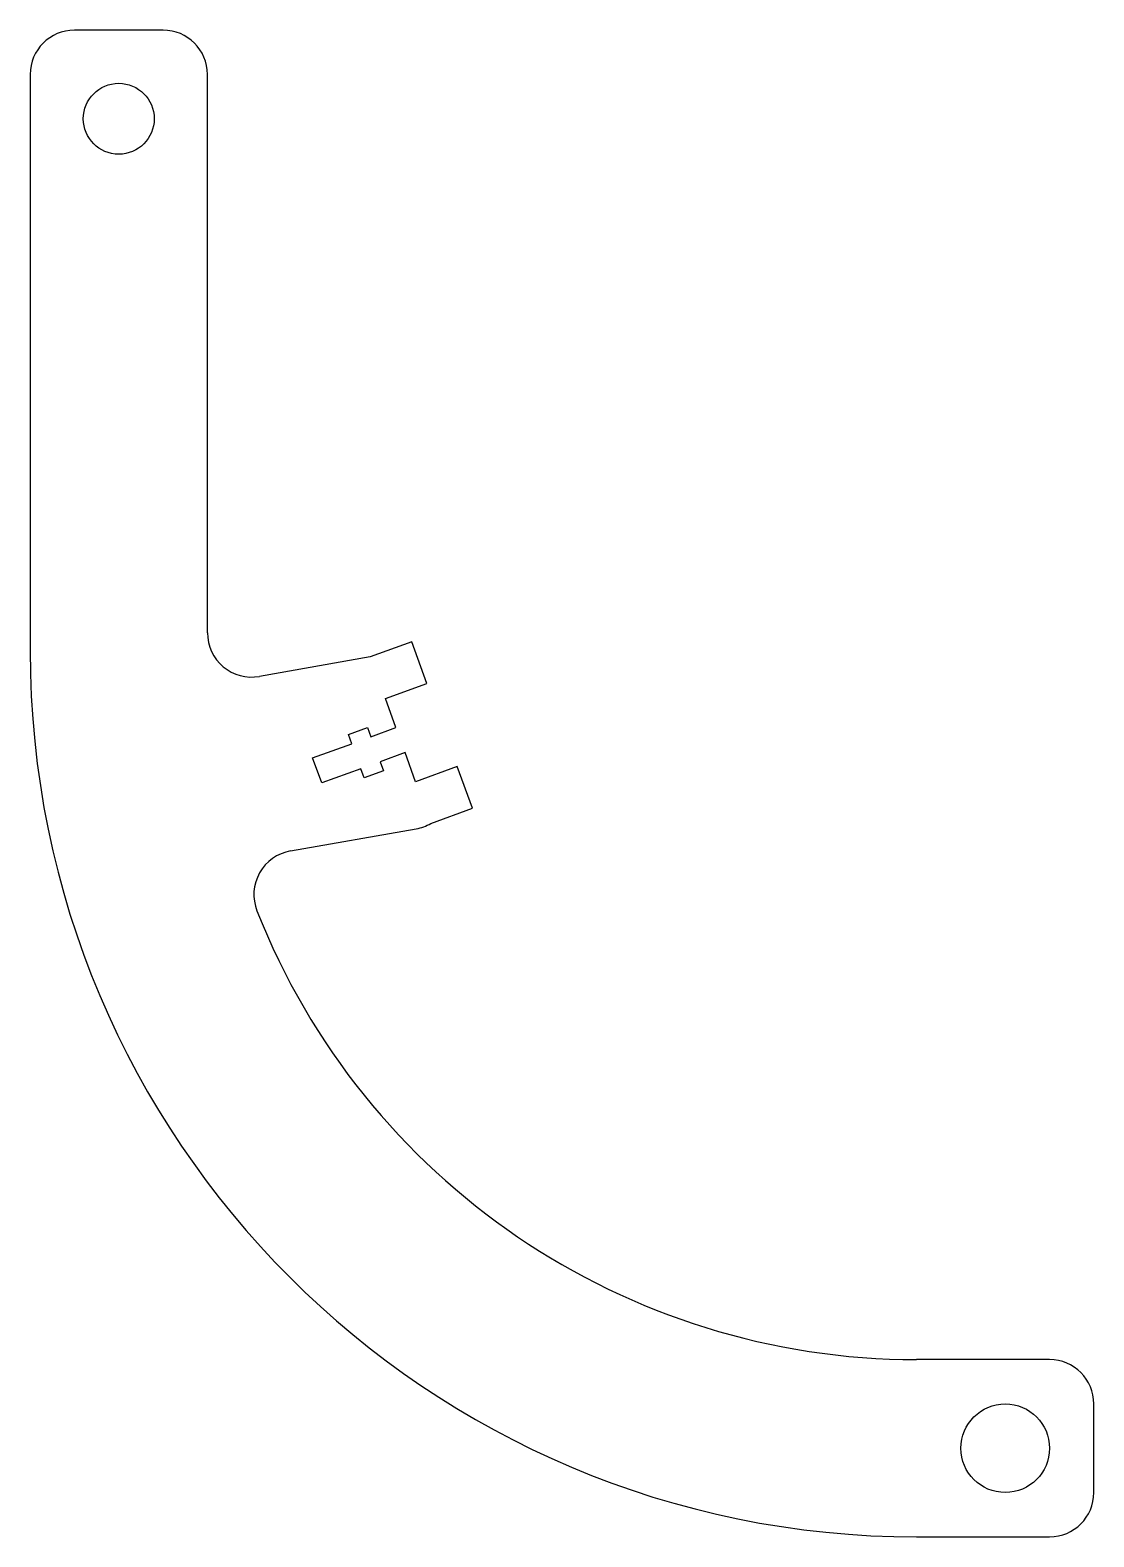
# Model space of a CAD drawing. Header units: millimetres. Extents: x -110 to 10, y -10 to 160.
import ezdxf

# ---------------------------------------------------------------- set-up
doc = ezdxf.new("R2010")
doc.units = ezdxf.units.MM

msp = doc.modelspace()

# ---------------------------------------------------------------- linework, layer by layer
at = {"color": 7, "linetype": 'Continuous', "lineweight": 25}
for p, q in [((-95, 160), (-105, 160)), ((-110, 155), (-110, 90)), ((-90, 92.01), (-90, 155)), ((-66.94, 91), (-71.64, 89.29)), ((-65.23, 86.3), (-66.94, 91)), ((-71.64, 89.29), (-84.13, 87.08)), ((-69.93, 84.59), (-65.23, 86.3)), ((-68.73, 81.3), (-69.93, 84.59)), ((-74.09, 80.52), (-71.93, 81.31)), ((-73.71, 79.49), (-74.09, 80.52)), ((-71.93, 81.31), (-71.55, 80.27)), ((-71.55, 80.27), (-68.73, 81.3)), ((-78.13, 77.88), (-73.71, 79.49)), ((-67.71, 78.48), (-70.53, 77.45)), ((-66.51, 75.19), (-67.71, 78.48)), ((-77.1, 75.06), (-78.13, 77.88)), ((-72.69, 76.67), (-77.1, 75.06)), ((-72.31, 75.63), (-72.69, 76.67)), ((-70.53, 77.45), (-70.15, 76.42)), ((-61.81, 76.9), (-66.51, 75.19)), ((-60.1, 72.2), (-61.81, 76.9)), ((-70.15, 76.42), (-72.31, 75.63)), ((-64.8, 70.49), (-60.1, 72.2)), ((-80.63, 67.39), (-66.44, 69.89)), ((5, 10), (-10, 10)), ((10, -5), (10, 5)), ((-10, -10), (5, -10))]:
    msp.add_line(p, q, dxfattribs=at)
for centre, radius in [((-100, 150), 4), ((0, 0), 5)]:
    msp.add_circle(centre, radius, dxfattribs=at)
for centre, radius, start, end in [((-105, 155), 5, 90, 180), ((-95, 155), 5, 0, 90), ((-85, 92.01), 5, 180, 280), ((-10, 90), 100, 180, 270), ((-67.31, 74.82), 5, 280, 300.0772), ((-79.76, 62.47), 5, 100, 201.537), ((-10, 90), 80, 201.537, 270), ((5, 5), 5, 0, 90), ((5, -5), 5, 270, 0)]:
    msp.add_arc(centre, radius, start, end, dxfattribs=at)

doc.saveas('drawing.dxf')
